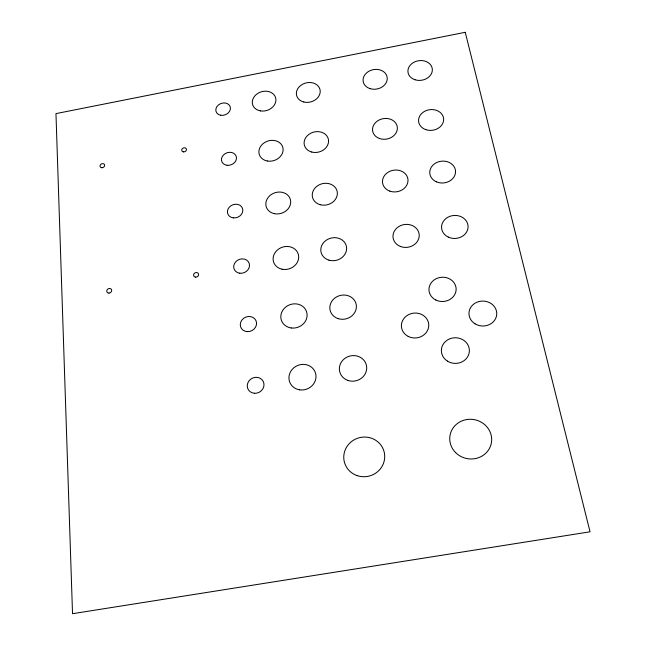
<?xml version="1.0" encoding="UTF-8"?>
<svg xmlns="http://www.w3.org/2000/svg" width="646" height="646" viewBox="0 0 646 646"><rect width="100%" height="100%" fill="white"/><g stroke="black" fill="none" stroke-linecap="round" stroke-linejoin="round"><path stroke-width="0.97" d="M465.249 32.3L55.96 113.615L72.53 613.7L590.04 531.803L465.249 32.3M254.54 393.285A8.535 7.833 -28.4 0 0 263.374 381.713A8.535 7.833 -28.4 0 0 248.976 380.898A8.535 7.833 -28.4 0 0 254.54 393.285M247.337 331.64A8.293 7.421 -24.9 0 0 255.953 320.602A8.293 7.421 -24.9 0 0 241.967 319.956A8.293 7.421 -24.9 0 0 247.337 331.64M239.771 273.218A8.067 7.041 -22.7 0 0 249.186 263.342A8.067 7.041 -22.7 0 0 235.83 261.67A8.067 7.041 -22.7 0 0 239.771 273.218M233.327 217.872A7.857 6.686 -21.3 0 0 242.516 208.416A7.857 6.686 -21.3 0 0 229.516 206.93A7.857 6.686 -21.3 0 0 233.327 217.872M227.198 165.311A7.663 6.355 -20.4 0 0 236.178 156.235A7.663 6.355 -20.4 0 0 223.524 154.935A7.663 6.355 -20.4 0 0 227.198 165.311M220.722 115.254A7.477 6.048 -19.7 0 0 230.315 107.163A7.477 6.048 -19.7 0 0 218.324 105.032A7.477 6.048 -19.7 0 0 220.722 115.254M357.004 475.577A20.519 19.792 -14.1 0 0 384.451 453.363A20.519 19.792 -14.1 0 0 351.262 441.767A20.519 19.792 -14.1 0 0 357.004 475.577M455.68 452.676A21.019 19.816 10.7 0 0 490.895 444.933A21.019 19.816 10.7 0 0 465.548 419.779A21.019 19.816 10.7 0 0 455.68 452.676M475.036 323.816A13.905 12.476 1.5 0 0 496.717 314.537A13.905 12.476 1.5 0 0 476.805 302.28A13.905 12.476 1.5 0 0 475.036 323.816M447.379 361.09A14.002 12.815 0.5 0 0 469.335 351.674A14.002 12.815 0.5 0 0 449.414 338.972A14.002 12.815 0.5 0 0 447.379 361.09M408.183 336.396A13.703 12.46 -5.5 0 0 428.766 325.334A13.703 12.46 -5.5 0 0 408.272 314.804A13.703 12.46 -5.5 0 0 408.183 336.396M435.832 300.002A13.598 12.137 -3.4 0 0 456.141 289.117A13.598 12.137 -3.4 0 0 435.67 278.975A13.598 12.137 -3.4 0 0 435.832 300.002M448.308 237.106A13.283 11.515 -4 0 0 468.092 226.593A13.283 11.515 -4 0 0 448.041 217.161A13.283 11.515 -4 0 0 448.308 237.106M436.268 181.768A12.928 10.925 -6 0 0 455.559 171.61A12.928 10.925 -6 0 0 436.123 162.816A12.928 10.925 -6 0 0 436.268 181.768M425.892 129.668A12.589 10.384 -7.5 0 0 443.6 118.476A12.589 10.384 -7.5 0 0 423.824 111.798A12.589 10.384 -7.5 0 0 425.892 129.668M415.007 79.757A12.274 9.876 -8.6 0 0 432.311 68.952A12.274 9.876 -8.6 0 0 413.085 62.751A12.274 9.876 -8.6 0 0 415.007 79.757M369.892 88.591A12.177 9.851 -11 0 0 387.229 77.803A12.177 9.851 -11 0 0 368.357 71.569A12.177 9.851 -11 0 0 369.892 88.591M379.582 138.543A12.492 10.352 -10.3 0 0 397.338 127.367A12.492 10.352 -10.3 0 0 377.926 120.665A12.492 10.352 -10.3 0 0 379.582 138.543M389.78 191.111A12.815 10.901 -9.3 0 0 407.973 179.531A12.815 10.901 -9.3 0 0 387.98 172.304A12.815 10.901 -9.3 0 0 389.78 191.111M400.528 246.514A13.162 11.491 -7.9 0 0 419.181 234.482A13.162 11.491 -7.9 0 0 398.582 226.698A13.162 11.491 -7.9 0 0 400.528 246.514M348.105 380.494A13.744 12.75 -14 0 0 366.557 365.967A13.744 12.75 -14 0 0 344.439 358.716A13.744 12.75 -14 0 0 348.105 380.494M338.27 318.672A13.372 12.056 -14.2 0 0 356.253 304.742A13.372 12.056 -14.2 0 0 334.798 298.072A13.372 12.056 -14.2 0 0 338.27 318.672M328.959 260.16A13.017 11.418 -14.4 0 0 346.49 246.788A13.017 11.418 -14.4 0 0 325.673 240.635A13.017 11.418 -14.4 0 0 328.959 260.16M320.133 204.693A12.686 10.837 -14.6 0 0 337.244 191.838A12.686 10.837 -14.6 0 0 317.016 186.177A12.686 10.837 -14.6 0 0 320.133 204.693M311.752 152.044A12.363 10.288 -14.7 0 0 328.459 139.673A12.363 10.288 -14.7 0 0 308.788 134.449A12.363 10.288 -14.7 0 0 311.752 152.044M303.79 102.003A12.064 9.787 -14.8 0 0 320.109 90.085A12.064 9.787 -14.8 0 0 300.971 85.264A12.064 9.787 -14.8 0 0 303.79 102.003M260.443 110.894A12.008 9.73 -17.3 0 0 275.664 97.917A12.008 9.73 -17.3 0 0 256.196 94.574A12.008 9.73 -17.3 0 0 260.443 110.894M267.282 160.999A12.306 10.231 -17.7 0 0 282.859 147.506A12.306 10.231 -17.7 0 0 262.865 143.832A12.306 10.231 -17.7 0 0 267.282 160.999M274.477 213.697A12.621 10.772 -18.1 0 0 290.425 199.654A12.621 10.772 -18.1 0 0 269.875 195.617A12.621 10.772 -18.1 0 0 274.477 213.697M282.052 269.212A12.952 11.345 -18.8 0 0 298.395 254.581A12.952 11.345 -18.8 0 0 277.255 250.131A12.952 11.345 -18.8 0 0 282.052 269.212M291.233 327.974A13.308 11.975 -19.9 0 0 306.47 311.429A13.308 11.975 -19.9 0 0 284.175 308.465A13.308 11.975 -19.9 0 0 291.233 327.974M299.712 389.845A13.679 12.654 -21.9 0 0 315.337 372.532A13.679 12.654 -21.9 0 0 292.372 369.189A13.679 12.654 -21.9 0 0 299.712 389.845M101.874 167.734A2.414 1.954 -27.1 0 0 104.539 164.69A2.414 1.954 -27.1 0 0 100.582 164.609A2.414 1.954 -27.1 0 0 101.874 167.734M183.48 151.875A2.422 1.986 -22.7 0 0 186.371 149.016A2.422 1.986 -22.7 0 0 182.406 148.604A2.422 1.986 -22.7 0 0 183.48 151.875M195.698 277.134A2.576 2.237 -26.4 0 0 198.435 273.767A2.576 2.237 -26.4 0 0 194.139 273.589A2.576 2.237 -26.4 0 0 195.698 277.134M108.988 293.082A2.576 2.188 -32.3 0 0 111.475 289.529A2.576 2.188 -32.3 0 0 107.204 289.731A2.576 2.188 -32.3 0 0 108.988 293.082"/></g></svg>
